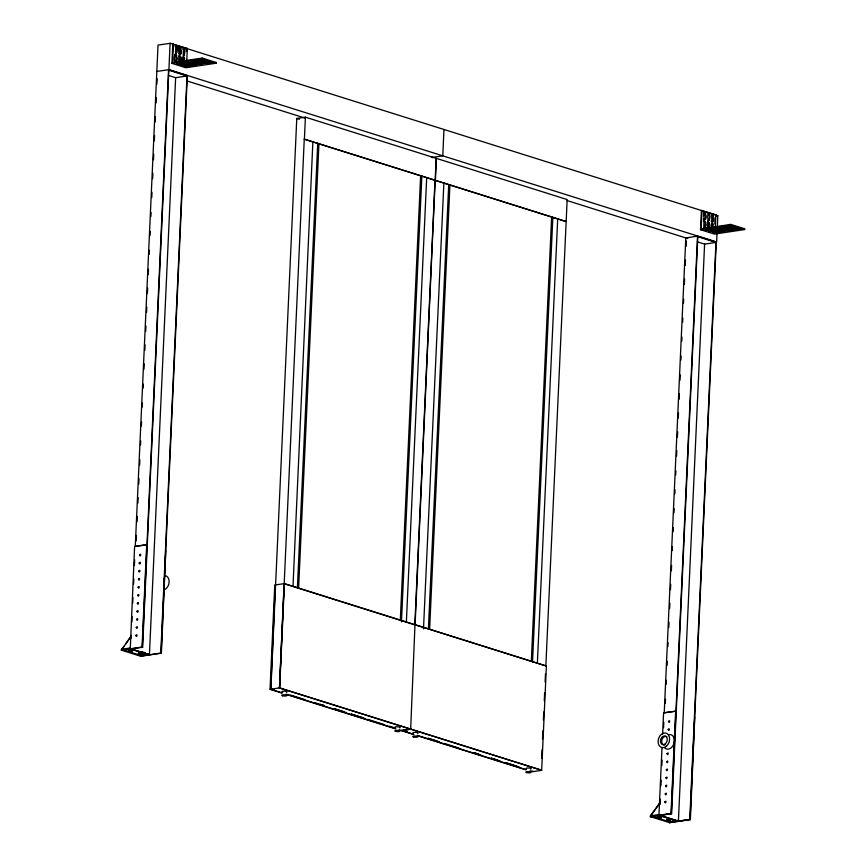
<?xml version="1.0" encoding="UTF-8"?>
<svg xmlns="http://www.w3.org/2000/svg" width="866" height="866" viewBox="0 0 866 866"><rect width="100%" height="100%" fill="white"/><g stroke="black" fill="none" stroke-linecap="round" stroke-linejoin="round"><path stroke-width="1.3" d="M165.752 550.581L161.401 653.148L140.703 656.244L121.337 650.149L130.495 637.051L125.516 644.25M130.301 648.125L134.609 546.392L146.993 544.682L135.269 546.435L158.023 45.108L170.104 43.3L717.838 215.666L717.297 227.52M130.301 648.039L130.257 648.948L149.028 654.858L149.071 654.036M131.102 638.101L131.221 635.406M131.849 621.929L132.076 616.516M132.704 603.061L132.931 597.627M133.559 584.182L133.797 578.737M134.414 565.314L134.652 559.858M136.178 540.839L136.427 535.437M137.034 521.917L137.283 516.515M137.9 503.005L138.138 497.604M138.755 484.083L139.004 478.681M139.61 465.172L139.859 459.759M140.53 444.897L140.714 440.848M141.396 425.985L141.58 421.926M142.251 407.063L142.435 403.015M143.106 388.152L143.291 384.093M143.972 369.23L144.221 363.828M144.828 350.308L145.077 344.906M145.694 331.397L145.932 325.984M146.549 312.474L146.798 307.073M147.404 293.563L147.653 288.151M148.27 274.641L148.508 269.239M149.19 254.377L149.374 250.317M150.045 235.455L150.229 231.406M150.901 216.532L151.085 212.484M151.766 197.621L152.005 192.22M152.622 178.699L152.871 173.297M153.477 159.788L153.726 154.375M154.343 140.866L154.581 135.464M155.198 121.954L155.447 116.542M156.064 103.032L156.302 97.631M156.919 84.11L157.168 78.709M147.848 654.122L140.444 655.226L140.4 656.147L149.028 654.858M140.703 656.244L140.747 655.421L122.929 649.717M161.401 653.148L160.805 652.953L187.002 75.97L168.838 70.254L142.641 647.238L142.035 647.043L146.69 544.584M142.338 647.14L168.556 69.702L187.327 75.602L161.108 653.051L149.374 654.804M717.059 232.792L716.637 242.015L168.902 69.648L170.104 43.3M173.406 44.058L172.572 62.504L202.157 58.076L216.078 62.46L216.045 63.229L185.854 67.743L171.933 63.359L172.81 44.155L187.337 48.442L186.731 61.616M175.343 54.417C179.879 60.642 171.739 66.422 174.835 54.937M175.149 60.468C174.228 43.452 180.106 66.292 174.542 60.566M175.776 46.677L175.549 52.317L176.339 53.281L177.119 46.84L176.328 45.92L175.17 46.764M175.397 53.259C177.573 53.248 177.811 46.05 175.419 46.158M168.361 75.385L175.636 77.669L149.428 654.653L131.264 648.937M188.42 61.984L176.534 63.987L178.234 64.268L178.039 63.521M178.84 52.014C178.472 38.764 183.289 57.232 178.851 53.887M180.355 62.114C182.639 54.59 177.433 52.696 179.013 61.951M179.381 53.27C178.461 36.242 184.339 59.094 178.775 53.356M179.76 62.2L179.976 56.561L178.775 55.944M181.892 65.426L193.605 63.499L180.529 64.993C180.301 66.206 183.462 64.463 180.474 64.56M182.304 61.638C180.691 55.976 185.118 55.337 183.733 60.717M182.91 61.551C181.297 55.889 185.725 55.24 184.328 60.631M183.473 49.091L183.246 54.742L184.036 55.695L184.815 49.265L184.036 48.334L182.878 49.189M183.094 55.684C185.27 55.673 185.508 48.474 183.116 48.583M184.306 66.184C184.361 64.279 186.028 67.829 184.306 66.184L197.123 64.138M186.612 51.094L186.731 48.528L187.337 48.442M199.862 59.635L202.406 59.256L202.363 60.025L204.04 60.306L192.079 62.19L190.628 61.951L190.985 60.966M191.949 63.283L191.981 62.514M192.306 62.168L192.349 61.399L190.693 61.053M193.302 63.716L193.508 62.904M195.965 63.315L207.699 61.454L194.265 63.034L195.965 63.315L195.997 62.547L206.151 61.031M216.045 63.229L202.124 58.845L202.157 58.076M203.726 60.458L203.921 59.646M209.832 61.594L209.799 62.363L211.477 62.644L198.065 64.29L211.51 61.876L210.839 61.616M211.163 62.796L211.196 62.027M281.602 692.962L270.04 689.325L274.771 585.037L284.405 583.597L546.403 666.041L541.672 770.339L532.038 771.779M270.733 689.282L275.345 584.951M270.852 689.325L296.778 118.469L305.406 117.17L436.161 158.316L415.085 624.819L428.843 629.052M435.165 180.28L304.258 139.155L279.501 687.593M279.48 688.026L284.091 583.706M304.41 139.134L305.406 117.17M541.672 770.339L279.664 687.885L284.405 583.597M297.395 587.787L317.725 143.323M298.608 588.166L318.937 143.702M400.309 620.164L420.638 175.701M401.456 621.896L421.85 176.09M406.36 622.069L426.689 177.606M414.836 624.743L435.024 180.301L304.258 139.155M435.262 180.377L566.018 221.523L435.403 180.355L436.399 158.391L567.165 199.548L545.84 665.965M443.966 129.478L442.775 155.826L432.091 157.428M423.496 628.835L443.879 183.018M428.399 629.008L448.729 184.545M429.612 629.387L449.93 184.923M531.313 661.397L551.631 216.933M532.525 661.776L552.844 217.312M537.364 663.302L557.693 218.838M541.661 758.335L542.04 749.718M542.527 738.915L542.895 730.807M543.383 720.003L543.751 711.895M544.27 700.832L544.638 692.811M545.125 682.116L545.472 674.073M694.727 717.048L690.375 819.604L669.678 822.7L650.301 816.606L659.459 803.518L650.344 815.783L659.264 814.581M650.647 815.783L650.604 816.703L671.302 813.596L697.531 236.158L685.796 237.912L664.233 712.815L675.956 711.138L663.583 712.848L662.609 734.184M658.961 814.495L662.003 747.52M659.275 814.495L659.232 815.404L677.991 821.314L678.035 820.492L669.407 821.78L669.375 822.603L677.991 821.314M660.076 804.568L660.314 799.166M660.931 785.689L661.169 780.277M661.851 765.468L662.089 760.045M663.572 727.721L663.8 722.266M665.326 703.246L665.51 699.187M666.192 684.324L666.376 680.275M667.047 665.413L667.231 661.353M667.903 646.491L668.087 642.442M668.769 627.569L669.007 622.167M669.624 608.657L669.873 603.256M670.479 589.735L670.728 584.333M671.345 570.824L671.594 565.411M672.265 550.549L672.449 546.5M673.12 531.637L673.304 527.578M673.986 512.715L674.17 508.667M674.841 493.804L675.025 489.745M675.697 474.882L675.881 470.823M676.562 455.96L676.801 450.558M677.418 437.049L677.667 431.647M678.273 418.126L678.522 412.725M679.139 399.215L679.377 393.803M679.994 380.293L680.243 374.891M680.914 360.029L681.098 355.969M681.769 341.107L681.953 337.058M682.635 322.184L682.819 318.136M683.49 303.273L683.675 299.214M684.357 284.351L684.595 278.949M685.212 265.44L685.461 260.027M686.067 246.518L686.316 241.116M669.678 822.7L669.71 821.877L651.892 816.183M690.375 819.604L689.769 819.409L715.966 242.426L697.812 236.71L671.605 813.694L670.998 813.51L675.653 711.04M702.001 210.395L701.157 228.841L730.742 224.413L744.663 228.797L744.63 229.566L714.439 234.08L700.518 229.707L701.395 210.492L715.922 214.779L715.316 227.953M703.636 215.796C703.246 207.97 707.641 216.511 704.632 219.542M703.982 221.425L703.755 227.076L704.545 228.029L705.314 221.599L704.534 220.668L703.376 221.523M704.112 218.394C703.203 201.377 709.07 224.218 703.517 218.481M703.593 228.007C705.768 228.007 706.007 220.808 703.625 220.906M689.769 819.409L678.403 821.109L704.599 244.125L697.336 241.841M707.1 225.42L707.468 222.118M707.598 228.288C706.017 219.033 711.224 220.927 708.951 228.451M708.345 228.537L708.583 223.157L707.944 221.988M707.998 220.895C709.795 220.029 710.196 214.292 707.998 213.599M709.33 220.029C711.646 212.895 706.515 210.373 707.966 219.607C707.522 221.48 710.434 220.365 708.724 220.126M709.113 231.33L722.19 229.847L710.25 231.785L708.789 231.547L709.146 230.562M710.477 231.763L710.51 230.995L722.222 229.079M711.495 227.888C709.882 222.226 714.309 221.588 712.913 226.968M711.82 220.819C710.899 203.802 716.767 226.643 711.213 220.906M712.317 227.065L712.415 224.11L711.462 223.222M711.387 221.674C714.818 223.601 711.895 212.3 712.058 215.439M712.891 232.521L725.989 231.092L714.255 232.954C708.042 231.666 722.266 231.698 723.164 230.854M714.255 232.954L714.288 232.185M714.905 223.839L715.197 217.431M719.538 228.072L732.604 226.589L720.902 228.505C718.607 228.786 718.693 226.784 720.934 227.736L732.658 225.874L731.218 225.582M720.534 229.62L720.566 228.851M720.902 228.505L720.934 227.736M721.887 230.053L721.93 229.284M724.55 229.652L736.284 227.801L722.85 229.371L724.55 229.652L724.593 228.884L734.736 227.368M728.328 230.843L740.062 228.981L726.975 230.41C726.747 231.633 729.886 229.88 726.91 229.977M744.63 229.566L730.709 225.182L730.742 224.413M730.947 226.362L730.991 225.593M732.311 226.795L732.344 226.026M738.384 228.711L738.417 227.942M739.748 229.133L740.051 228.278M121.749 649.316L124.011 646.274M140.519 655.216L147.837 654.22M176.534 47.186L177.14 47.1M179.024 47.976L179.63 47.89M180.388 48.399L180.983 48.312M184.231 49.611L184.837 49.524M176.285 52.577L176.891 52.48M180.139 53.789L180.745 53.692M174.791 55.175L175.397 55.088M176.155 55.608L176.751 55.521M183.993 54.991L184.588 54.904M178.645 56.387L179.24 56.301M179.998 56.82L180.604 56.734M182.488 57.6L183.094 57.513M183.852 58.033L184.458 57.935M175.906 60.988L176.512 60.901M171.933 63.359L202.124 58.845M190.953 61.735L203.759 59.689M178.234 64.268L189.968 62.417L188.29 62.136M183.191 64.463L193.345 62.947M185.67 66.606L197.08 64.907C197.459 64.604 194.103 63.629 196.993 63.759M212.224 63.034L216.078 62.46M156.833 71.456L168.902 69.648M175.636 77.669L187.002 75.97M312.875 141.797L293 586.304M703.755 213.101L704.361 213.014M705.119 213.534L705.725 213.437M708.973 214.746L709.568 214.649M715.316 214.876L715.922 214.779M712.815 215.948L713.422 215.861M715.424 216.024L717.838 215.666M704.87 218.914L705.476 218.817M704.74 221.945L705.335 221.858M712.577 221.339L713.173 221.241M707.23 222.724L707.825 222.638M708.583 223.157L709.189 223.071M712.437 224.37L713.043 224.283M704.491 227.325L705.097 227.238M706.981 228.115L707.587 228.018M700.518 229.707L730.709 225.182M706.851 229.836L717.005 228.321M729.637 229.88L739.78 228.364M742.097 229.187L744.663 228.797M704.599 244.125L715.966 242.426M129.997 648.028L121.37 649.327L121.641 650.236L142.641 647.238M121.337 650.149L142.035 647.043M140.747 655.421L148.14 654.317M414.976 624.884L410.668 729.118L401.034 730.558L413.883 734.595M430.056 629.43L546.403 666.041M270.04 689.325L279.664 687.885M410.116 728.761L410.484 729.259L401.856 730.547M532.926 771.205L529.927 770.848M541.12 769.982L279.242 687.95M650.301 816.606L670.998 813.51M671.605 813.694L660.238 815.393L678.403 821.109M669.71 821.877L678.035 820.492M678.338 821.26L690.072 819.507L716.29 242.058L697.531 236.158M195.997 62.547L195.24 62.569M724.593 228.884L723.565 228.873M710.51 230.995L708.832 230.778M130.441 650.582C124.542 651.611 137.402 651.578 130.333 650.615C124.736 649.251 136.828 649.911 130.885 650.647M659.405 817.039L657.521 817.363L661.689 817.699L657.565 816.443L661.754 816.66L659.849 817.103M139.881 653.581C133.949 652.033 146.928 653.213 139.653 653.538C134.122 654.458 146.202 654.772 140.205 653.549M203.153 59.245L203.975 59.418M739.163 227.92L740.094 228.213M431.365 157.201L432.816 157.655M186.461 80.776L304.994 118.079M566.7 200.436L687.81 238.551M296.778 118.469L299.344 119.27M283.972 583.662L414.857 624.851M320.452 704.35L324.317 705.563M334.612 708.799L343.618 711.635M351.347 714.071L362.93 717.719M403.372 730.439L407.009 731.586M428.28 738.276L437.287 741.112M474.622 752.868L478.487 754.08M491.358 758.129L497.798 760.153M505.517 762.589L517.11 766.237M270.874 688.881L274.511 690.029M290.554 695.073L304.713 699.533M315.007 702.77L324.025 705.606M334.319 708.843L345.913 712.491M351.055 714.114L365.225 718.574M367.79 719.375L384.526 724.647M389.527 726.217L393.153 727.364M403.091 730.482L406.717 731.629M427.988 738.319L439.582 741.967M444.723 743.591L458.883 748.051M474.341 752.911L480.771 754.935M491.076 758.172L500.083 761.008M505.235 762.632L516.818 766.28M518.106 766.681L519.319 767.06M270.614 689.249L282.392 692.952M286.116 694.121L395.199 728.447M399.053 729.659L413.396 734.173M417.239 735.386L526.203 769.679M286.733 694.586L395.903 728.934M417.737 735.808L525.619 769.755M141.559 651.578L145.315 652.758M130.322 648.796L149.688 654.902M659.286 815.263L678.663 821.358M703.982 219.596L703.593 219.011M526.127 768.672A2.609 0.595 2.6 0 1 529.094 768.023A2.609 0.595 2.6 0 1 530.544 769.062M413.288 733.231A2.609 0.595 2.6 0 1 415.279 732.387A2.609 0.595 2.6 0 1 417.791 733.35M395.426 727.602A2.609 0.595 2.6 0 1 395.957 726.834A2.609 0.595 2.6 0 1 399.464 727.039A2.609 0.595 2.6 0 1 399.551 727.841M282.738 692.14A2.609 0.595 2.6 0 1 282.5 691.284A2.609 0.595 2.6 0 1 286.17 691.393A2.609 0.595 2.6 0 1 286.408 692.237M664.872 745.02A4.449 3.28 -72.5 0 1 661.83 740.062A4.449 3.28 -72.5 0 1 666.939 736.695M669.028 734.52A7.523 5.553 -72.5 0 1 673.878 743.84A7.523 5.553 -72.5 0 1 664.395 747.618M165.179 575.587A7.523 5.553 -72.5 0 1 169.119 582.017A7.523 5.553 -72.5 0 1 164.54 589.724M164.172 578.629A7.523 5.553 -72.5 0 1 164.28 580.491M139.534 554.965C140.292 558.224 141.71 552.259 139.534 554.965M139.166 563.008C139.924 566.277 141.353 560.313 139.166 563.008M138.798 571.062C139.567 574.32 140.985 568.367 138.798 571.062M138.43 579.116C139.199 582.374 140.617 576.41 138.43 579.116M138.073 587.159C138.831 590.428 140.249 584.463 138.073 587.159M137.705 595.213C138.463 598.471 139.891 592.517 137.705 595.213M137.337 603.266C138.105 606.525 139.523 600.56 137.337 603.266M136.969 611.309C137.737 614.579 139.155 608.614 136.969 611.309M136.601 619.363C137.369 622.632 138.787 616.668 136.601 619.363M136.243 627.417C137.001 630.675 138.43 624.722 136.243 627.417M135.875 635.471C136.633 638.729 138.062 632.765 135.875 635.471M668.498 721.421C669.266 724.68 670.685 718.715 668.498 721.421M668.13 729.475C668.898 732.733 670.316 726.769 668.13 729.475M667.037 753.626C667.794 756.884 669.223 750.919 667.037 753.626M666.668 761.669C667.437 764.938 668.855 758.973 666.668 761.669M666.3 769.722C667.069 772.981 668.487 767.027 666.3 769.722M665.943 777.776C666.701 781.035 668.119 775.07 665.943 777.776M665.575 785.819C666.333 789.088 667.762 783.124 665.575 785.819M665.207 793.873C665.976 797.142 667.394 791.178 665.207 793.873M664.839 801.927C665.608 805.185 667.026 799.221 664.839 801.927M718.553 228.754L705.119 230.334L718.553 228.754M667.047 819.323C670.36 821.618 672.655 818.034 667.047 819.323M667.004 820.232C670.316 822.527 672.611 818.955 667.004 820.232M413.58 737.02A2.609 0.595 2.6 0 0 417.845 736.869A2.609 0.595 2.6 0 0 414.446 736.046A2.609 0.595 2.6 0 0 413.58 737.02M526.712 772.624A2.609 0.595 2.6 0 0 530.977 772.472A2.609 0.595 2.6 0 0 527.589 771.649A2.609 0.595 2.6 0 0 526.712 772.624M282.576 695.799A2.609 0.595 2.6 0 0 286.841 695.647A2.609 0.595 2.6 0 0 283.453 694.824A2.609 0.595 2.6 0 0 282.576 695.799M395.708 731.402A2.609 0.595 2.6 0 0 399.973 731.25A2.609 0.595 2.6 0 0 396.585 730.428A2.609 0.595 2.6 0 0 395.708 731.402M665.38 743.807A4.449 3.28 -72.5 0 0 665.727 736.317A4.449 3.28 -72.5 0 0 660.455 740.82A4.449 3.28 -72.5 0 0 665.38 743.807M666.441 746.221A7.523 5.553 -72.5 0 0 667.015 733.545A7.523 5.553 -72.5 0 0 658.106 741.177A7.523 5.553 -72.5 0 0 666.441 746.221"/></g></svg>
